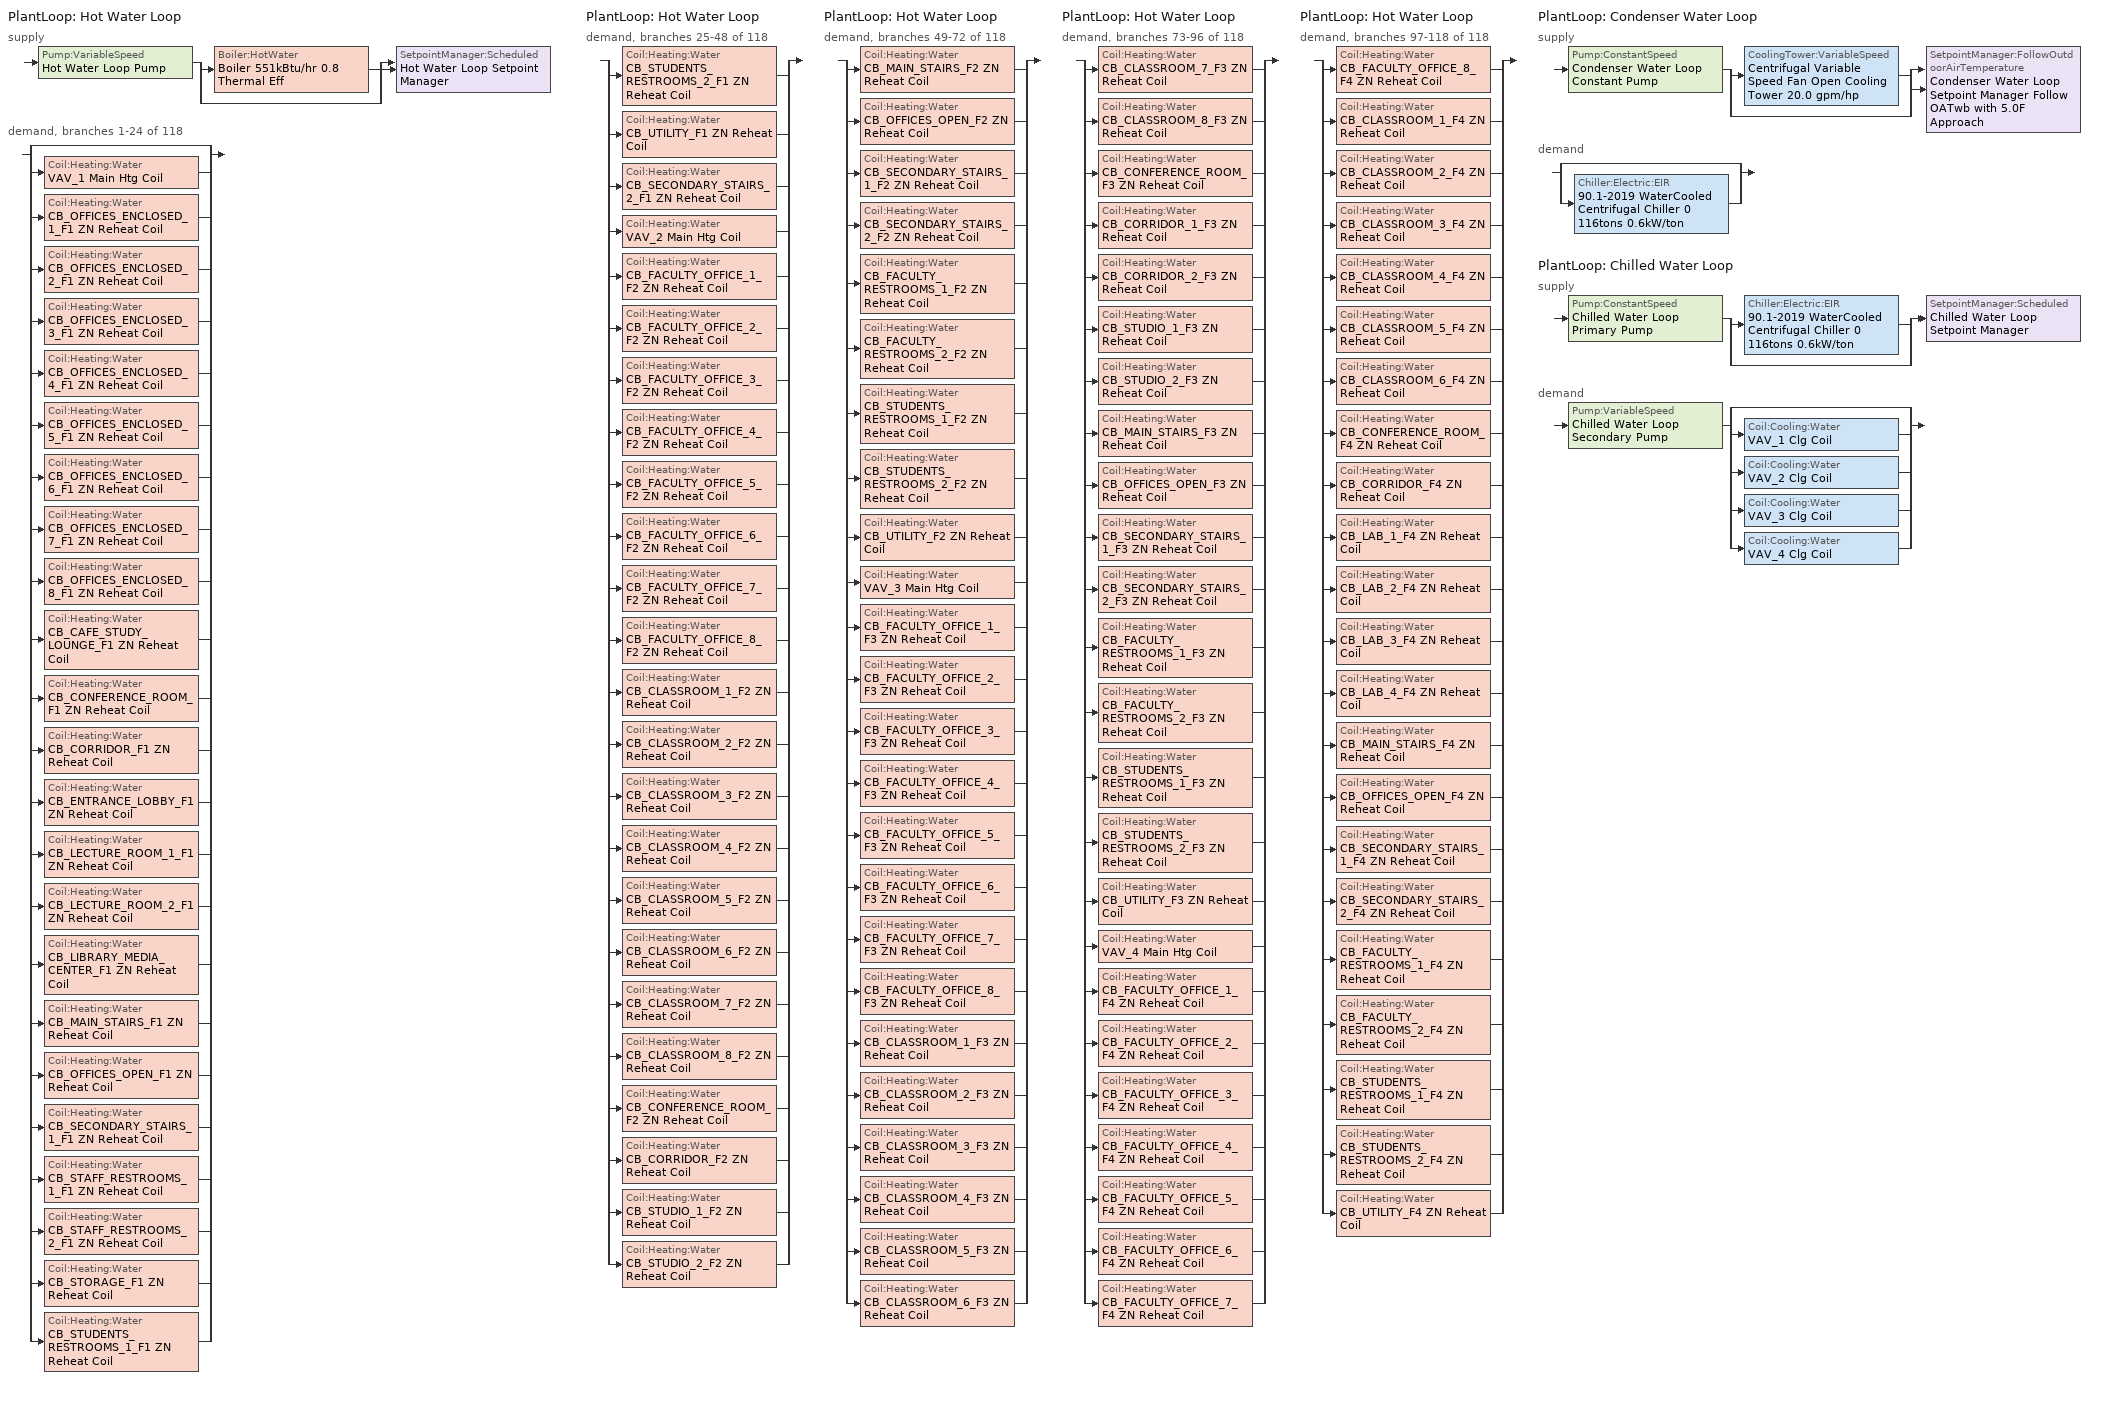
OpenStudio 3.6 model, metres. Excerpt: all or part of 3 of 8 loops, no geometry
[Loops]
PlantLoop 'Hot Water Loop'
 supply: Pump:VariableSpeed 'Hot Water Loop Pump' > split
  | Boiler:HotWater 'Boiler 551kBtu/hr 0.8 Thermal Eff'
  | bypass
  join > SetpointManager:Scheduled 'Hot Water Loop Setpoint Manager'
 demand, branches 1-24 of 118: split
  | bypass
  | Coil:Heating:Water 'VAV_1 Main Htg Coil'
  | Coil:Heating:Water 'CB_OFFICES_ENCLOSED_1_F1 ZN Reheat Coil'
  | Coil:Heating:Water 'CB_OFFICES_ENCLOSED_2_F1 ZN Reheat Coil'
  | Coil:Heating:Water 'CB_OFFICES_ENCLOSED_3_F1 ZN Reheat Coil'
  | Coil:Heating:Water 'CB_OFFICES_ENCLOSED_4_F1 ZN Reheat Coil'
  | Coil:Heating:Water 'CB_OFFICES_ENCLOSED_5_F1 ZN Reheat Coil'
  | Coil:Heating:Water 'CB_OFFICES_ENCLOSED_6_F1 ZN Reheat Coil'
  | Coil:Heating:Water 'CB_OFFICES_ENCLOSED_7_F1 ZN Reheat Coil'
  | Coil:Heating:Water 'CB_OFFICES_ENCLOSED_8_F1 ZN Reheat Coil'
  | Coil:Heating:Water 'CB_CAFE_STUDY_LOUNGE_F1 ZN Reheat Coil'
  | Coil:Heating:Water 'CB_CONFERENCE_ROOM_F1 ZN Reheat Coil'
  | Coil:Heating:Water 'CB_CORRIDOR_F1 ZN Reheat Coil'
  | Coil:Heating:Water 'CB_ENTRANCE_LOBBY_F1 ZN Reheat Coil'
  | Coil:Heating:Water 'CB_LECTURE_ROOM_1_F1 ZN Reheat Coil'
  | Coil:Heating:Water 'CB_LECTURE_ROOM_2_F1 ZN Reheat Coil'
  | Coil:Heating:Water 'CB_LIBRARY_MEDIA_CENTER_F1 ZN Reheat Coil'
  | Coil:Heating:Water 'CB_MAIN_STAIRS_F1 ZN Reheat Coil'
  | Coil:Heating:Water 'CB_OFFICES_OPEN_F1 ZN Reheat Coil'
  | Coil:Heating:Water 'CB_SECONDARY_STAIRS_1_F1 ZN Reheat Coil'
  | Coil:Heating:Water 'CB_STAFF_RESTROOMS_1_F1 ZN Reheat Coil'
  | Coil:Heating:Water 'CB_STAFF_RESTROOMS_2_F1 ZN Reheat Coil'
  | Coil:Heating:Water 'CB_STORAGE_F1 ZN Reheat Coil'
  | Coil:Heating:Water 'CB_STUDENTS_RESTROOMS_1_F1 ZN Reheat Coil'
PlantLoop 'Hot Water Loop'
 demand, branches 25-48 of 118: split
  | Coil:Heating:Water 'CB_STUDENTS_RESTROOMS_2_F1 ZN Reheat Coil'
  | Coil:Heating:Water 'CB_UTILITY_F1 ZN Reheat Coil'
  | Coil:Heating:Water 'CB_SECONDARY_STAIRS_2_F1 ZN Reheat Coil'
  | Coil:Heating:Water 'VAV_2 Main Htg Coil'
  | Coil:Heating:Water 'CB_FACULTY_OFFICE_1_F2 ZN Reheat Coil'
  | Coil:Heating:Water 'CB_FACULTY_OFFICE_2_F2 ZN Reheat Coil'
  | Coil:Heating:Water 'CB_FACULTY_OFFICE_3_F2 ZN Reheat Coil'
  | Coil:Heating:Water 'CB_FACULTY_OFFICE_4_F2 ZN Reheat Coil'
  | Coil:Heating:Water 'CB_FACULTY_OFFICE_5_F2 ZN Reheat Coil'
  | Coil:Heating:Water 'CB_FACULTY_OFFICE_6_F2 ZN Reheat Coil'
  | Coil:Heating:Water 'CB_FACULTY_OFFICE_7_F2 ZN Reheat Coil'
  | Coil:Heating:Water 'CB_FACULTY_OFFICE_8_F2 ZN Reheat Coil'
  | Coil:Heating:Water 'CB_CLASSROOM_1_F2 ZN Reheat Coil'
  | Coil:Heating:Water 'CB_CLASSROOM_2_F2 ZN Reheat Coil'
  | Coil:Heating:Water 'CB_CLASSROOM_3_F2 ZN Reheat Coil'
  | Coil:Heating:Water 'CB_CLASSROOM_4_F2 ZN Reheat Coil'
  | Coil:Heating:Water 'CB_CLASSROOM_5_F2 ZN Reheat Coil'
  | Coil:Heating:Water 'CB_CLASSROOM_6_F2 ZN Reheat Coil'
  | Coil:Heating:Water 'CB_CLASSROOM_7_F2 ZN Reheat Coil'
  | Coil:Heating:Water 'CB_CLASSROOM_8_F2 ZN Reheat Coil'
  | Coil:Heating:Water 'CB_CONFERENCE_ROOM_F2 ZN Reheat Coil'
  | Coil:Heating:Water 'CB_CORRIDOR_F2 ZN Reheat Coil'
  | Coil:Heating:Water 'CB_STUDIO_1_F2 ZN Reheat Coil'
  | Coil:Heating:Water 'CB_STUDIO_2_F2 ZN Reheat Coil'
PlantLoop 'Hot Water Loop'
 demand, branches 49-72 of 118: split
  | Coil:Heating:Water 'CB_MAIN_STAIRS_F2 ZN Reheat Coil'
  | Coil:Heating:Water 'CB_OFFICES_OPEN_F2 ZN Reheat Coil'
  | Coil:Heating:Water 'CB_SECONDARY_STAIRS_1_F2 ZN Reheat Coil'
  | Coil:Heating:Water 'CB_SECONDARY_STAIRS_2_F2 ZN Reheat Coil'
  | Coil:Heating:Water 'CB_FACULTY_RESTROOMS_1_F2 ZN Reheat Coil'
  | Coil:Heating:Water 'CB_FACULTY_RESTROOMS_2_F2 ZN Reheat Coil'
  | Coil:Heating:Water 'CB_STUDENTS_RESTROOMS_1_F2 ZN Reheat Coil'
  | Coil:Heating:Water 'CB_STUDENTS_RESTROOMS_2_F2 ZN Reheat Coil'
  | Coil:Heating:Water 'CB_UTILITY_F2 ZN Reheat Coil'
  | Coil:Heating:Water 'VAV_3 Main Htg Coil'
  | Coil:Heating:Water 'CB_FACULTY_OFFICE_1_F3 ZN Reheat Coil'
  | Coil:Heating:Water 'CB_FACULTY_OFFICE_2_F3 ZN Reheat Coil'
  | Coil:Heating:Water 'CB_FACULTY_OFFICE_3_F3 ZN Reheat Coil'
  | Coil:Heating:Water 'CB_FACULTY_OFFICE_4_F3 ZN Reheat Coil'
  | Coil:Heating:Water 'CB_FACULTY_OFFICE_5_F3 ZN Reheat Coil'
  | Coil:Heating:Water 'CB_FACULTY_OFFICE_6_F3 ZN Reheat Coil'
  | Coil:Heating:Water 'CB_FACULTY_OFFICE_7_F3 ZN Reheat Coil'
  | Coil:Heating:Water 'CB_FACULTY_OFFICE_8_F3 ZN Reheat Coil'
  | Coil:Heating:Water 'CB_CLASSROOM_1_F3 ZN Reheat Coil'
  | Coil:Heating:Water 'CB_CLASSROOM_2_F3 ZN Reheat Coil'
  | Coil:Heating:Water 'CB_CLASSROOM_3_F3 ZN Reheat Coil'
  | Coil:Heating:Water 'CB_CLASSROOM_4_F3 ZN Reheat Coil'
  | Coil:Heating:Water 'CB_CLASSROOM_5_F3 ZN Reheat Coil'
  | Coil:Heating:Water 'CB_CLASSROOM_6_F3 ZN Reheat Coil'
PlantLoop 'Hot Water Loop'
 demand, branches 73-96 of 118: split
  | Coil:Heating:Water 'CB_CLASSROOM_7_F3 ZN Reheat Coil'
  | Coil:Heating:Water 'CB_CLASSROOM_8_F3 ZN Reheat Coil'
  | Coil:Heating:Water 'CB_CONFERENCE_ROOM_F3 ZN Reheat Coil'
  | Coil:Heating:Water 'CB_CORRIDOR_1_F3 ZN Reheat Coil'
  | Coil:Heating:Water 'CB_CORRIDOR_2_F3 ZN Reheat Coil'
  | Coil:Heating:Water 'CB_STUDIO_1_F3 ZN Reheat Coil'
  | Coil:Heating:Water 'CB_STUDIO_2_F3 ZN Reheat Coil'
  | Coil:Heating:Water 'CB_MAIN_STAIRS_F3 ZN Reheat Coil'
  | Coil:Heating:Water 'CB_OFFICES_OPEN_F3 ZN Reheat Coil'
  | Coil:Heating:Water 'CB_SECONDARY_STAIRS_1_F3 ZN Reheat Coil'
  | Coil:Heating:Water 'CB_SECONDARY_STAIRS_2_F3 ZN Reheat Coil'
  | Coil:Heating:Water 'CB_FACULTY_RESTROOMS_1_F3 ZN Reheat Coil'
  | Coil:Heating:Water 'CB_FACULTY_RESTROOMS_2_F3 ZN Reheat Coil'
  | Coil:Heating:Water 'CB_STUDENTS_RESTROOMS_1_F3 ZN Reheat Coil'
  | Coil:Heating:Water 'CB_STUDENTS_RESTROOMS_2_F3 ZN Reheat Coil'
  | Coil:Heating:Water 'CB_UTILITY_F3 ZN Reheat Coil'
  | Coil:Heating:Water 'VAV_4 Main Htg Coil'
  | Coil:Heating:Water 'CB_FACULTY_OFFICE_1_F4 ZN Reheat Coil'
  | Coil:Heating:Water 'CB_FACULTY_OFFICE_2_F4 ZN Reheat Coil'
  | Coil:Heating:Water 'CB_FACULTY_OFFICE_3_F4 ZN Reheat Coil'
  | Coil:Heating:Water 'CB_FACULTY_OFFICE_4_F4 ZN Reheat Coil'
  | Coil:Heating:Water 'CB_FACULTY_OFFICE_5_F4 ZN Reheat Coil'
  | Coil:Heating:Water 'CB_FACULTY_OFFICE_6_F4 ZN Reheat Coil'
  | Coil:Heating:Water 'CB_FACULTY_OFFICE_7_F4 ZN Reheat Coil'
PlantLoop 'Hot Water Loop'
 demand, branches 97-118 of 118: split
  | Coil:Heating:Water 'CB_FACULTY_OFFICE_8_F4 ZN Reheat Coil'
  | Coil:Heating:Water 'CB_CLASSROOM_1_F4 ZN Reheat Coil'
  | Coil:Heating:Water 'CB_CLASSROOM_2_F4 ZN Reheat Coil'
  | Coil:Heating:Water 'CB_CLASSROOM_3_F4 ZN Reheat Coil'
  | Coil:Heating:Water 'CB_CLASSROOM_4_F4 ZN Reheat Coil'
  | Coil:Heating:Water 'CB_CLASSROOM_5_F4 ZN Reheat Coil'
  | Coil:Heating:Water 'CB_CLASSROOM_6_F4 ZN Reheat Coil'
  | Coil:Heating:Water 'CB_CONFERENCE_ROOM_F4 ZN Reheat Coil'
  | Coil:Heating:Water 'CB_CORRIDOR_F4 ZN Reheat Coil'
  | Coil:Heating:Water 'CB_LAB_1_F4 ZN Reheat Coil'
  | Coil:Heating:Water 'CB_LAB_2_F4 ZN Reheat Coil'
  | Coil:Heating:Water 'CB_LAB_3_F4 ZN Reheat Coil'
  | Coil:Heating:Water 'CB_LAB_4_F4 ZN Reheat Coil'
  | Coil:Heating:Water 'CB_MAIN_STAIRS_F4 ZN Reheat Coil'
  | Coil:Heating:Water 'CB_OFFICES_OPEN_F4 ZN Reheat Coil'
  | Coil:Heating:Water 'CB_SECONDARY_STAIRS_1_F4 ZN Reheat Coil'
  | Coil:Heating:Water 'CB_SECONDARY_STAIRS_2_F4 ZN Reheat Coil'
  | Coil:Heating:Water 'CB_FACULTY_RESTROOMS_1_F4 ZN Reheat Coil'
  | Coil:Heating:Water 'CB_FACULTY_RESTROOMS_2_F4 ZN Reheat Coil'
  | Coil:Heating:Water 'CB_STUDENTS_RESTROOMS_1_F4 ZN Reheat Coil'
  | Coil:Heating:Water 'CB_STUDENTS_RESTROOMS_2_F4 ZN Reheat Coil'
  | Coil:Heating:Water 'CB_UTILITY_F4 ZN Reheat Coil'
PlantLoop 'Condenser Water Loop'
 supply: Pump:ConstantSpeed 'Condenser Water Loop Constant Pump' > split
  | CoolingTower:VariableSpeed 'Centrifugal Variable Speed Fan Open Cooling Tower 20.0 gpm/hp'
  | bypass
  join > SetpointManager:FollowOutdoorAirTemperature 'Condenser Water Loop Setpoint Manager Follow OATwb with 5.0F Approach'
 demand: split
  | bypass
  | Chiller:Electric:EIR '90.1-2019 WaterCooled  Centrifugal Chiller 0 116tons 0.6kW/ton'
PlantLoop 'Chilled Water Loop'
 supply: Pump:ConstantSpeed 'Chilled Water Loop Primary Pump' > split
  | Chiller:Electric:EIR '90.1-2019 WaterCooled  Centrifugal Chiller 0 116tons 0.6kW/ton'
  | bypass
  join > SetpointManager:Scheduled 'Chilled Water Loop Setpoint Manager'
 demand: Pump:VariableSpeed 'Chilled Water Loop Secondary Pump' > split
  | bypass
  | Coil:Cooling:Water 'VAV_1 Clg Coil'
  | Coil:Cooling:Water 'VAV_2 Clg Coil'
  | Coil:Cooling:Water 'VAV_3 Clg Coil'
  | Coil:Cooling:Water 'VAV_4 Clg Coil'
[PlantLoop] Glycol Concentration=0; Plant Loop Volume {m3}=Autocalculate; Load Distribution Scheme=Optimal
Name | Fluid Type | Minimum Loop Temperature {C} | Maximum Loop Temperature {C} | Common Pipe Simulation
Hot Water Loop | Water | 10
Condenser Water Loop |  | 5 | 80
Chilled Water Loop |  | 1 | 40 | CommonPipe
[Sizing:Plant]
Name | Loop Type | Design Loop Exit Temperature {C} | Loop Design Temperature Difference {deltaC} | Sizing Option | Zone Timesteps in Averaging Window | Coincident Sizing Factor Mode
Hot Water Loop | Heating | 82.2222 | 11.1111 | NonCoincident | 1 | None
Condenser Water Loop | Condenser | 29.4444 | 5.55556 | Coincident | 6 | GlobalCoolingSizingFactor
Chilled Water Loop | Cooling | 6.66667 | 5.61111 | NonCoincident | 1 | None
[SetpointManager:Scheduled] Control Variable=Temperature
Name | Schedule | Setpoint Node or NodeList
Hot Water Loop Setpoint Manager | Hot Water Loop Temp - 180F | Hot Water Loop Supply Outlet Node
Chilled Water Loop Setpoint Manager | Chilled Water Loop Temp - 44F | Chilled Water Loop Supply Outlet Node
[Pump:VariableSpeed] Coefficient 1 of the Part Load Performance Curve=0; Pump Control Type=Intermittent; Skin Loss Radiative Fraction=0.5; Design Power Sizing Method=PowerPerFlowPerPressure; Design Electric Power per Unit Flow Rate {W/(m3/s)}=348701.1; Design Shaft Power per Unit Flow Rate per Unit Head {W-s/m3-Pa}=1.28205; Design Minimum Flow Rate Fraction=0
Name | Rated Pump Head {Pa} | Motor Efficiency | Coefficient 2 of the Part Load Performance Curve | Coefficient 3 of the Part Load Performance Curve | Coefficient 4 of the Part Load Performance Curve | Fraction of Motor Inefficiencies to Fluid Stream
Hot Water Loop Pump | 179344 | 0.874515 | 3.2485 | -4.7443 | 2.5294
Chilled Water Loop Secondary Pump | 134508 | 0.904845 | 0.0205 | 0.4101 | 0.5753 | 0
[Boiler:HotWater]
Boiler 551kBtu/hr 0.8 Thermal Eff: Fuel Type=NaturalGas; Nominal Thermal Efficiency=0.8; Efficiency Curve Temperature Evaluation Variable=LeavingBoiler; Normalized Boiler Efficiency Curve=Boiler with No Minimum Turndown; Minimum Part Load Ratio=0; Maximum Part Load Ratio=1.2; Optimum Part Load Ratio=1; Water Outlet Upper Temperature Limit {C}=95; Boiler Flow Mode=LeavingSetpointModulated; Parasitic Electric Load {W}=0; Sizing Factor=1
[SetpointManager:FollowOutdoorAirTemperature]
Condenser Water Loop Setpoint Manager Follow OATwb with 5.0F Approach: Control Variable=Temperature; Reference Temperature Type=OutdoorAirWetBulb; Offset Temperature Difference {deltaC}=2.77778; Maximum Setpoint Temperature {C}=29.4444; Minimum Setpoint Temperature {C}=21.1111; Setpoint Node or NodeList=Condenser Water Loop Supply Outlet Node
[Pump:ConstantSpeed] Rated Flow Rate {m3/s}=autosize; Rated Power Consumption {W}=autosize; Fraction of Motor Inefficiencies to Fluid Stream=0; Pump Control Type=Intermittent; Design Power Sizing Method=PowerPerFlowPerPressure; Design Electric Power per Unit Flow Rate {W/(m3/s)}=348701.1; Design Shaft Power per Unit Flow Rate per Unit Head {W-s/m3-Pa}=1.28205
Name | Rated Pump Head {Pa} | Motor Efficiency
Condenser Water Loop Constant Pump | 148557 | 0.927087
Chilled Water Loop Primary Pump | 44836 | 0.874515
[CoolingTower:VariableSpeed]
Centrifugal Variable Speed Fan Open Cooling Tower 20.0 gpm/hp: Model Type=CoolToolsCrossFlow; Design Inlet Air Wet-Bulb Temperature {C}=26.6667; Design Approach Temperature {deltaC}=2.77778; Design Range Temperature {deltaC}=5.55556; Design Water Flow Rate {m3/s}=autosize; Design Air Flow Rate {m3/s}=autosize; Design Fan Power {W}=13826.6; Fan Power Ratio Function of Air Flow Rate Ratio Curve=VSD-TWR-FAN-FPLR; Minimum Air Flow Rate Ratio=0.2; Fraction of Tower Capacity in Free Convection Regime=0.125; Basin Heater Capacity {W/K}=0; Basin Heater Setpoint Temperature {C}=2; Evaporation Loss Mode=SaturatedExit; Evaporation Loss Factor {percent/K}=0.2; Drift Loss Percent {percent}=0.008; Blowdown Calculation Mode=ConcentrationRatio; Blowdown Concentration Ratio=3; Number of Cells=2; Cell Control=MaximalCell; Sizing Factor=1
[Chiller:Electric:EIR]
90.1-2019 WaterCooled  Centrifugal Chiller 0 116tons 0.6kW/ton: Reference Capacity {W}=Autosize; Reference COP {W/W}=5.76557; Reference Leaving Chilled Water Temperature {C}=6.66667; Reference Entering Condenser Fluid Temperature {C}=35; Reference Chilled Water Flow Rate {m3/s}=Autosize; Cooling Capacity Function of Temperature Curve=WaterCooled_Centrifugal_Chiller_2010_PathA_CAPFT; Electric Input to Cooling Output Ratio Function of Temperature Curve=WaterCooled_Centrifugal_Chiller_2010_PathA_EIRFT; Electric Input to Cooling Output Ratio Function of Part Load Ratio Curve=ChlrWtrCentPathAAllEIRRatio_fQRatio; Minimum Part Load Ratio=0.15; Maximum Part Load Ratio=1; Optimum Part Load Ratio=1; Minimum Unloading Ratio=0.25; Condenser Type=WaterCooled; Leaving Chilled Water Lower Temperature Limit {C}=2.22222; Chiller Flow Mode=ConstantFlow; Design Heat Recovery Water Flow Rate {m3/s}=Autosize; Sizing Factor=1; Basin Heater Capacity {W/K}=0; Basin Heater Setpoint Temperature {C}=10; Condenser Heat Recovery Relative Capacity Fraction=1
[Coil:Heating:Water] Availability Schedule=Always On Discrete; Rated Inlet Water Temperature {C}=82.2222; Rated Outlet Water Temperature {C}=71.1111
Name | Rated Inlet Air Temperature {C} | Rated Outlet Air Temperature {C}
VAV_1 Main Htg Coil; VAV_2 Main Htg Coil; VAV_3 Main Htg Coil; VAV_4 Main Htg Coil | 7.22222 | 12.7778
CB_OFFICES_ENCLOSED_1_F1 ZN Reheat Coil; CB_OFFICES_ENCLOSED_2_F1 ZN Reheat Coil; CB_OFFICES_ENCLOSED_3_F1 ZN Reheat Coil; CB_OFFICES_ENCLOSED_4_F1 ZN Reheat Coil; CB_OFFICES_ENCLOSED_5_F1 ZN Reheat Coil; CB_OFFICES_ENCLOSED_6_F1 ZN Reheat Coil; CB_OFFICES_ENCLOSED_7_F1 ZN Reheat Coil; CB_OFFICES_ENCLOSED_8_F1 ZN Reheat Coil; CB_CAFE_STUDY_LOUNGE_F1 ZN Reheat Coil; CB_CONFERENCE_ROOM_F1 ZN Reheat Coil; CB_CORRIDOR_F1 ZN Reheat Coil; CB_ENTRANCE_LOBBY_F1 ZN Reheat Coil; CB_LECTURE_ROOM_1_F1 ZN Reheat Coil; CB_LECTURE_ROOM_2_F1 ZN Reheat Coil; CB_LIBRARY_MEDIA_CENTER_F1 ZN Reheat Coil; CB_MAIN_STAIRS_F1 ZN Reheat Coil; CB_OFFICES_OPEN_F1 ZN Reheat Coil; CB_SECONDARY_STAIRS_1_F1 ZN Reheat Coil; CB_STAFF_RESTROOMS_1_F1 ZN Reheat Coil; CB_STAFF_RESTROOMS_2_F1 ZN Reheat Coil; CB_STORAGE_F1 ZN Reheat Coil; CB_STUDENTS_RESTROOMS_1_F1 ZN Reheat Coil; CB_STUDENTS_RESTROOMS_2_F1 ZN Reheat Coil; CB_UTILITY_F1 ZN Reheat Coil; CB_SECONDARY_STAIRS_2_F1 ZN Reheat Coil; CB_FACULTY_OFFICE_1_F2 ZN Reheat Coil; CB_FACULTY_OFFICE_2_F2 ZN Reheat Coil; CB_FACULTY_OFFICE_3_F2 ZN Reheat Coil; CB_FACULTY_OFFICE_4_F2 ZN Reheat Coil; CB_FACULTY_OFFICE_5_F2 ZN Reheat Coil; CB_FACULTY_OFFICE_6_F2 ZN Reheat Coil; CB_FACULTY_OFFICE_7_F2 ZN Reheat Coil; CB_FACULTY_OFFICE_8_F2 ZN Reheat Coil; CB_CLASSROOM_1_F2 ZN Reheat Coil; CB_CLASSROOM_2_F2 ZN Reheat Coil; CB_CLASSROOM_3_F2 ZN Reheat Coil; CB_CLASSROOM_4_F2 ZN Reheat Coil; CB_CLASSROOM_5_F2 ZN Reheat Coil; CB_CLASSROOM_6_F2 ZN Reheat Coil; CB_CLASSROOM_7_F2 ZN Reheat Coil; CB_CLASSROOM_8_F2 ZN Reheat Coil; CB_CONFERENCE_ROOM_F2 ZN Reheat Coil; CB_CORRIDOR_F2 ZN Reheat Coil; CB_STUDIO_1_F2 ZN Reheat Coil; CB_STUDIO_2_F2 ZN Reheat Coil; CB_MAIN_STAIRS_F2 ZN Reheat Coil; CB_OFFICES_OPEN_F2 ZN Reheat Coil; CB_SECONDARY_STAIRS_1_F2 ZN Reheat Coil; CB_SECONDARY_STAIRS_2_F2 ZN Reheat Coil; CB_FACULTY_RESTROOMS_1_F2 ZN Reheat Coil; CB_FACULTY_RESTROOMS_2_F2 ZN Reheat Coil; CB_STUDENTS_RESTROOMS_1_F2 ZN Reheat Coil; CB_STUDENTS_RESTROOMS_2_F2 ZN Reheat Coil; CB_UTILITY_F2 ZN Reheat Coil; CB_FACULTY_OFFICE_1_F3 ZN Reheat Coil; CB_FACULTY_OFFICE_2_F3 ZN Reheat Coil; CB_FACULTY_OFFICE_3_F3 ZN Reheat Coil; CB_FACULTY_OFFICE_4_F3 ZN Reheat Coil; CB_FACULTY_OFFICE_5_F3 ZN Reheat Coil; CB_FACULTY_OFFICE_6_F3 ZN Reheat Coil; CB_FACULTY_OFFICE_7_F3 ZN Reheat Coil; CB_FACULTY_OFFICE_8_F3 ZN Reheat Coil; CB_CLASSROOM_1_F3 ZN Reheat Coil; CB_CLASSROOM_2_F3 ZN Reheat Coil; CB_CLASSROOM_3_F3 ZN Reheat Coil; CB_CLASSROOM_4_F3 ZN Reheat Coil; CB_CLASSROOM_5_F3 ZN Reheat Coil; CB_CLASSROOM_6_F3 ZN Reheat Coil; CB_CLASSROOM_7_F3 ZN Reheat Coil; CB_CLASSROOM_8_F3 ZN Reheat Coil; CB_CONFERENCE_ROOM_F3 ZN Reheat Coil; CB_CORRIDOR_1_F3 ZN Reheat Coil; CB_CORRIDOR_2_F3 ZN Reheat Coil; CB_STUDIO_1_F3 ZN Reheat Coil; CB_STUDIO_2_F3 ZN Reheat Coil; CB_MAIN_STAIRS_F3 ZN Reheat Coil; CB_OFFICES_OPEN_F3 ZN Reheat Coil; CB_SECONDARY_STAIRS_1_F3 ZN Reheat Coil; CB_SECONDARY_STAIRS_2_F3 ZN Reheat Coil; CB_FACULTY_RESTROOMS_1_F3 ZN Reheat Coil; CB_FACULTY_RESTROOMS_2_F3 ZN Reheat Coil; CB_STUDENTS_RESTROOMS_1_F3 ZN Reheat Coil; CB_STUDENTS_RESTROOMS_2_F3 ZN Reheat Coil; CB_UTILITY_F3 ZN Reheat Coil; CB_FACULTY_OFFICE_1_F4 ZN Reheat Coil; CB_FACULTY_OFFICE_2_F4 ZN Reheat Coil; CB_FACULTY_OFFICE_3_F4 ZN Reheat Coil; CB_FACULTY_OFFICE_4_F4 ZN Reheat Coil; CB_FACULTY_OFFICE_5_F4 ZN Reheat Coil; CB_FACULTY_OFFICE_6_F4 ZN Reheat Coil; CB_FACULTY_OFFICE_7_F4 ZN Reheat Coil; CB_FACULTY_OFFICE_8_F4 ZN Reheat Coil; CB_CLASSROOM_1_F4 ZN Reheat Coil; CB_CLASSROOM_2_F4 ZN Reheat Coil; CB_CLASSROOM_3_F4 ZN Reheat Coil; CB_CLASSROOM_4_F4 ZN Reheat Coil; CB_CLASSROOM_5_F4 ZN Reheat Coil; CB_CLASSROOM_6_F4 ZN Reheat Coil; CB_CONFERENCE_ROOM_F4 ZN Reheat Coil; CB_CORRIDOR_F4 ZN Reheat Coil; CB_LAB_1_F4 ZN Reheat Coil; CB_LAB_2_F4 ZN Reheat Coil; CB_LAB_3_F4 ZN Reheat Coil; CB_LAB_4_F4 ZN Reheat Coil; CB_MAIN_STAIRS_F4 ZN Reheat Coil; CB_OFFICES_OPEN_F4 ZN Reheat Coil; CB_SECONDARY_STAIRS_1_F4 ZN Reheat Coil; CB_SECONDARY_STAIRS_2_F4 ZN Reheat Coil; CB_FACULTY_RESTROOMS_1_F4 ZN Reheat Coil; CB_FACULTY_RESTROOMS_2_F4 ZN Reheat Coil; CB_STUDENTS_RESTROOMS_1_F4 ZN Reheat Coil; CB_STUDENTS_RESTROOMS_2_F4 ZN Reheat Coil; CB_UTILITY_F4 ZN Reheat Coil | 12.7778 | 40
[Controller:WaterCoil] Minimum Actuated Flow {m3/s}=0
Name | Water Coil | Action | Controller Convergence Tolerance {deltaC}
VAV_1 Main Htg Coil Controller | VAV_1 Main Htg Coil | Normal | 0.0001
VAV_1 Clg Coil Controller | VAV_1 Clg Coil | Reverse
CB_OFFICES_ENCLOSED_1_F1 ZN Reheat Coil Controller | CB_OFFICES_ENCLOSED_1_F1 ZN Reheat Coil | Normal | 0.0001
CB_OFFICES_ENCLOSED_2_F1 ZN Reheat Coil Controller | CB_OFFICES_ENCLOSED_2_F1 ZN Reheat Coil | Normal | 0.0001
CB_OFFICES_ENCLOSED_3_F1 ZN Reheat Coil Controller | CB_OFFICES_ENCLOSED_3_F1 ZN Reheat Coil | Normal | 0.0001
CB_OFFICES_ENCLOSED_4_F1 ZN Reheat Coil Controller | CB_OFFICES_ENCLOSED_4_F1 ZN Reheat Coil | Normal | 0.0001
CB_OFFICES_ENCLOSED_5_F1 ZN Reheat Coil Controller | CB_OFFICES_ENCLOSED_5_F1 ZN Reheat Coil | Normal | 0.0001
CB_OFFICES_ENCLOSED_6_F1 ZN Reheat Coil Controller | CB_OFFICES_ENCLOSED_6_F1 ZN Reheat Coil | Normal | 0.0001
CB_OFFICES_ENCLOSED_7_F1 ZN Reheat Coil Controller | CB_OFFICES_ENCLOSED_7_F1 ZN Reheat Coil | Normal | 0.0001
CB_OFFICES_ENCLOSED_8_F1 ZN Reheat Coil Controller | CB_OFFICES_ENCLOSED_8_F1 ZN Reheat Coil | Normal | 0.0001
CB_CAFE_STUDY_LOUNGE_F1 ZN Reheat Coil Controller | CB_CAFE_STUDY_LOUNGE_F1 ZN Reheat Coil | Normal | 0.0001
CB_CONFERENCE_ROOM_F1 ZN Reheat Coil Controller | CB_CONFERENCE_ROOM_F1 ZN Reheat Coil | Normal | 0.0001
CB_CORRIDOR_F1 ZN Reheat Coil Controller | CB_CORRIDOR_F1 ZN Reheat Coil | Normal | 0.0001
CB_ENTRANCE_LOBBY_F1 ZN Reheat Coil Controller | CB_ENTRANCE_LOBBY_F1 ZN Reheat Coil | Normal | 0.0001
CB_LECTURE_ROOM_1_F1 ZN Reheat Coil Controller | CB_LECTURE_ROOM_1_F1 ZN Reheat Coil | Normal | 0.0001
CB_LECTURE_ROOM_2_F1 ZN Reheat Coil Controller | CB_LECTURE_ROOM_2_F1 ZN Reheat Coil | Normal | 0.0001
CB_LIBRARY_MEDIA_CENTER_F1 ZN Reheat Coil Controller | CB_LIBRARY_MEDIA_CENTER_F1 ZN Reheat Coil | Normal | 0.0001
CB_MAIN_STAIRS_F1 ZN Reheat Coil Controller | CB_MAIN_STAIRS_F1 ZN Reheat Coil | Normal | 0.0001
CB_OFFICES_OPEN_F1 ZN Reheat Coil Controller | CB_OFFICES_OPEN_F1 ZN Reheat Coil | Normal | 0.0001
CB_SECONDARY_STAIRS_1_F1 ZN Reheat Coil Controller | CB_SECONDARY_STAIRS_1_F1 ZN Reheat Coil | Normal | 0.0001
CB_STAFF_RESTROOMS_1_F1 ZN Reheat Coil Controller | CB_STAFF_RESTROOMS_1_F1 ZN Reheat Coil | Normal | 0.0001
CB_STAFF_RESTROOMS_2_F1 ZN Reheat Coil Controller | CB_STAFF_RESTROOMS_2_F1 ZN Reheat Coil | Normal | 0.0001
CB_STORAGE_F1 ZN Reheat Coil Controller | CB_STORAGE_F1 ZN Reheat Coil | Normal | 0.0001
CB_STUDENTS_RESTROOMS_1_F1 ZN Reheat Coil Controller | CB_STUDENTS_RESTROOMS_1_F1 ZN Reheat Coil | Normal | 0.0001
CB_STUDENTS_RESTROOMS_2_F1 ZN Reheat Coil Controller | CB_STUDENTS_RESTROOMS_2_F1 ZN Reheat Coil | Normal | 0.0001
CB_UTILITY_F1 ZN Reheat Coil Controller | CB_UTILITY_F1 ZN Reheat Coil | Normal | 0.0001
CB_SECONDARY_STAIRS_2_F1 ZN Reheat Coil Controller | CB_SECONDARY_STAIRS_2_F1 ZN Reheat Coil | Normal | 0.0001
VAV_2 Main Htg Coil Controller | VAV_2 Main Htg Coil | Normal | 0.0001
VAV_2 Clg Coil Controller | VAV_2 Clg Coil | Reverse
CB_FACULTY_OFFICE_1_F2 ZN Reheat Coil Controller | CB_FACULTY_OFFICE_1_F2 ZN Reheat Coil | Normal | 0.0001
CB_FACULTY_OFFICE_2_F2 ZN Reheat Coil Controller | CB_FACULTY_OFFICE_2_F2 ZN Reheat Coil | Normal | 0.0001
CB_FACULTY_OFFICE_3_F2 ZN Reheat Coil Controller | CB_FACULTY_OFFICE_3_F2 ZN Reheat Coil | Normal | 0.0001
CB_FACULTY_OFFICE_4_F2 ZN Reheat Coil Controller | CB_FACULTY_OFFICE_4_F2 ZN Reheat Coil | Normal | 0.0001
CB_FACULTY_OFFICE_5_F2 ZN Reheat Coil Controller | CB_FACULTY_OFFICE_5_F2 ZN Reheat Coil | Normal | 0.0001
CB_FACULTY_OFFICE_6_F2 ZN Reheat Coil Controller | CB_FACULTY_OFFICE_6_F2 ZN Reheat Coil | Normal | 0.0001
CB_FACULTY_OFFICE_7_F2 ZN Reheat Coil Controller | CB_FACULTY_OFFICE_7_F2 ZN Reheat Coil | Normal | 0.0001
CB_FACULTY_OFFICE_8_F2 ZN Reheat Coil Controller | CB_FACULTY_OFFICE_8_F2 ZN Reheat Coil | Normal | 0.0001
CB_CLASSROOM_1_F2 ZN Reheat Coil Controller | CB_CLASSROOM_1_F2 ZN Reheat Coil | Normal | 0.0001
CB_CLASSROOM_2_F2 ZN Reheat Coil Controller | CB_CLASSROOM_2_F2 ZN Reheat Coil | Normal | 0.0001
CB_CLASSROOM_3_F2 ZN Reheat Coil Controller | CB_CLASSROOM_3_F2 ZN Reheat Coil | Normal | 0.0001
CB_CLASSROOM_4_F2 ZN Reheat Coil Controller | CB_CLASSROOM_4_F2 ZN Reheat Coil | Normal | 0.0001
CB_CLASSROOM_5_F2 ZN Reheat Coil Controller | CB_CLASSROOM_5_F2 ZN Reheat Coil | Normal | 0.0001
CB_CLASSROOM_6_F2 ZN Reheat Coil Controller | CB_CLASSROOM_6_F2 ZN Reheat Coil | Normal | 0.0001
CB_CLASSROOM_7_F2 ZN Reheat Coil Controller | CB_CLASSROOM_7_F2 ZN Reheat Coil | Normal | 0.0001
CB_CLASSROOM_8_F2 ZN Reheat Coil Controller | CB_CLASSROOM_8_F2 ZN Reheat Coil | Normal | 0.0001
CB_CONFERENCE_ROOM_F2 ZN Reheat Coil Controller | CB_CONFERENCE_ROOM_F2 ZN Reheat Coil | Normal | 0.0001
CB_CORRIDOR_F2 ZN Reheat Coil Controller | CB_CORRIDOR_F2 ZN Reheat Coil | Normal | 0.0001
CB_STUDIO_1_F2 ZN Reheat Coil Controller | CB_STUDIO_1_F2 ZN Reheat Coil | Normal | 0.0001
CB_STUDIO_2_F2 ZN Reheat Coil Controller | CB_STUDIO_2_F2 ZN Reheat Coil | Normal | 0.0001
CB_MAIN_STAIRS_F2 ZN Reheat Coil Controller | CB_MAIN_STAIRS_F2 ZN Reheat Coil | Normal | 0.0001
CB_OFFICES_OPEN_F2 ZN Reheat Coil Controller | CB_OFFICES_OPEN_F2 ZN Reheat Coil | Normal | 0.0001
CB_SECONDARY_STAIRS_1_F2 ZN Reheat Coil Controller | CB_SECONDARY_STAIRS_1_F2 ZN Reheat Coil | Normal | 0.0001
CB_SECONDARY_STAIRS_2_F2 ZN Reheat Coil Controller | CB_SECONDARY_STAIRS_2_F2 ZN Reheat Coil | Normal | 0.0001
CB_FACULTY_RESTROOMS_1_F2 ZN Reheat Coil Controller | CB_FACULTY_RESTROOMS_1_F2 ZN Reheat Coil | Normal | 0.0001
CB_FACULTY_RESTROOMS_2_F2 ZN Reheat Coil Controller | CB_FACULTY_RESTROOMS_2_F2 ZN Reheat Coil | Normal | 0.0001
CB_STUDENTS_RESTROOMS_1_F2 ZN Reheat Coil Controller | CB_STUDENTS_RESTROOMS_1_F2 ZN Reheat Coil | Normal | 0.0001
CB_STUDENTS_RESTROOMS_2_F2 ZN Reheat Coil Controller | CB_STUDENTS_RESTROOMS_2_F2 ZN Reheat Coil | Normal | 0.0001
CB_UTILITY_F2 ZN Reheat Coil Controller | CB_UTILITY_F2 ZN Reheat Coil | Normal | 0.0001
VAV_3 Main Htg Coil Controller | VAV_3 Main Htg Coil | Normal | 0.0001
VAV_3 Clg Coil Controller | VAV_3 Clg Coil | Reverse
CB_FACULTY_OFFICE_1_F3 ZN Reheat Coil Controller | CB_FACULTY_OFFICE_1_F3 ZN Reheat Coil | Normal | 0.0001
CB_FACULTY_OFFICE_2_F3 ZN Reheat Coil Controller | CB_FACULTY_OFFICE_2_F3 ZN Reheat Coil | Normal | 0.0001
CB_FACULTY_OFFICE_3_F3 ZN Reheat Coil Controller | CB_FACULTY_OFFICE_3_F3 ZN Reheat Coil | Normal | 0.0001
CB_FACULTY_OFFICE_4_F3 ZN Reheat Coil Controller | CB_FACULTY_OFFICE_4_F3 ZN Reheat Coil | Normal | 0.0001
CB_FACULTY_OFFICE_5_F3 ZN Reheat Coil Controller | CB_FACULTY_OFFICE_5_F3 ZN Reheat Coil | Normal | 0.0001
CB_FACULTY_OFFICE_6_F3 ZN Reheat Coil Controller | CB_FACULTY_OFFICE_6_F3 ZN Reheat Coil | Normal | 0.0001
CB_FACULTY_OFFICE_7_F3 ZN Reheat Coil Controller | CB_FACULTY_OFFICE_7_F3 ZN Reheat Coil | Normal | 0.0001
CB_FACULTY_OFFICE_8_F3 ZN Reheat Coil Controller | CB_FACULTY_OFFICE_8_F3 ZN Reheat Coil | Normal | 0.0001
CB_CLASSROOM_1_F3 ZN Reheat Coil Controller | CB_CLASSROOM_1_F3 ZN Reheat Coil | Normal | 0.0001
CB_CLASSROOM_2_F3 ZN Reheat Coil Controller | CB_CLASSROOM_2_F3 ZN Reheat Coil | Normal | 0.0001
CB_CLASSROOM_3_F3 ZN Reheat Coil Controller | CB_CLASSROOM_3_F3 ZN Reheat Coil | Normal | 0.0001
CB_CLASSROOM_4_F3 ZN Reheat Coil Controller | CB_CLASSROOM_4_F3 ZN Reheat Coil | Normal | 0.0001
CB_CLASSROOM_5_F3 ZN Reheat Coil Controller | CB_CLASSROOM_5_F3 ZN Reheat Coil | Normal | 0.0001
CB_CLASSROOM_6_F3 ZN Reheat Coil Controller | CB_CLASSROOM_6_F3 ZN Reheat Coil | Normal | 0.0001
CB_CLASSROOM_7_F3 ZN Reheat Coil Controller | CB_CLASSROOM_7_F3 ZN Reheat Coil | Normal | 0.0001
CB_CLASSROOM_8_F3 ZN Reheat Coil Controller | CB_CLASSROOM_8_F3 ZN Reheat Coil | Normal | 0.0001
CB_CONFERENCE_ROOM_F3 ZN Reheat Coil Controller | CB_CONFERENCE_ROOM_F3 ZN Reheat Coil | Normal | 0.0001
CB_CORRIDOR_1_F3 ZN Reheat Coil Controller | CB_CORRIDOR_1_F3 ZN Reheat Coil | Normal | 0.0001
CB_CORRIDOR_2_F3 ZN Reheat Coil Controller | CB_CORRIDOR_2_F3 ZN Reheat Coil | Normal | 0.0001
CB_STUDIO_1_F3 ZN Reheat Coil Controller | CB_STUDIO_1_F3 ZN Reheat Coil | Normal | 0.0001
CB_STUDIO_2_F3 ZN Reheat Coil Controller | CB_STUDIO_2_F3 ZN Reheat Coil | Normal | 0.0001
CB_MAIN_STAIRS_F3 ZN Reheat Coil Controller | CB_MAIN_STAIRS_F3 ZN Reheat Coil | Normal | 0.0001
CB_OFFICES_OPEN_F3 ZN Reheat Coil Controller | CB_OFFICES_OPEN_F3 ZN Reheat Coil | Normal | 0.0001
CB_SECONDARY_STAIRS_1_F3 ZN Reheat Coil Controller | CB_SECONDARY_STAIRS_1_F3 ZN Reheat Coil | Normal | 0.0001
CB_SECONDARY_STAIRS_2_F3 ZN Reheat Coil Controller | CB_SECONDARY_STAIRS_2_F3 ZN Reheat Coil | Normal | 0.0001
CB_FACULTY_RESTROOMS_1_F3 ZN Reheat Coil Controller | CB_FACULTY_RESTROOMS_1_F3 ZN Reheat Coil | Normal | 0.0001
CB_FACULTY_RESTROOMS_2_F3 ZN Reheat Coil Controller | CB_FACULTY_RESTROOMS_2_F3 ZN Reheat Coil | Normal | 0.0001
CB_STUDENTS_RESTROOMS_1_F3 ZN Reheat Coil Controller | CB_STUDENTS_RESTROOMS_1_F3 ZN Reheat Coil | Normal | 0.0001
CB_STUDENTS_RESTROOMS_2_F3 ZN Reheat Coil Controller | CB_STUDENTS_RESTROOMS_2_F3 ZN Reheat Coil | Normal | 0.0001
CB_UTILITY_F3 ZN Reheat Coil Controller | CB_UTILITY_F3 ZN Reheat Coil | Normal | 0.0001
VAV_4 Main Htg Coil Controller | VAV_4 Main Htg Coil | Normal | 0.0001
VAV_4 Clg Coil Controller | VAV_4 Clg Coil | Reverse
CB_FACULTY_OFFICE_1_F4 ZN Reheat Coil Controller | CB_FACULTY_OFFICE_1_F4 ZN Reheat Coil | Normal | 0.0001
CB_FACULTY_OFFICE_2_F4 ZN Reheat Coil Controller | CB_FACULTY_OFFICE_2_F4 ZN Reheat Coil | Normal | 0.0001
CB_FACULTY_OFFICE_3_F4 ZN Reheat Coil Controller | CB_FACULTY_OFFICE_3_F4 ZN Reheat Coil | Normal | 0.0001
CB_FACULTY_OFFICE_4_F4 ZN Reheat Coil Controller | CB_FACULTY_OFFICE_4_F4 ZN Reheat Coil | Normal | 0.0001
CB_FACULTY_OFFICE_5_F4 ZN Reheat Coil Controller | CB_FACULTY_OFFICE_5_F4 ZN Reheat Coil | Normal | 0.0001
CB_FACULTY_OFFICE_6_F4 ZN Reheat Coil Controller | CB_FACULTY_OFFICE_6_F4 ZN Reheat Coil | Normal | 0.0001
CB_FACULTY_OFFICE_7_F4 ZN Reheat Coil Controller | CB_FACULTY_OFFICE_7_F4 ZN Reheat Coil | Normal | 0.0001
CB_FACULTY_OFFICE_8_F4 ZN Reheat Coil Controller | CB_FACULTY_OFFICE_8_F4 ZN Reheat Coil | Normal | 0.0001
CB_CLASSROOM_1_F4 ZN Reheat Coil Controller | CB_CLASSROOM_1_F4 ZN Reheat Coil | Normal | 0.0001
CB_CLASSROOM_2_F4 ZN Reheat Coil Controller | CB_CLASSROOM_2_F4 ZN Reheat Coil | Normal | 0.0001
CB_CLASSROOM_3_F4 ZN Reheat Coil Controller | CB_CLASSROOM_3_F4 ZN Reheat Coil | Normal | 0.0001
CB_CLASSROOM_4_F4 ZN Reheat Coil Controller | CB_CLASSROOM_4_F4 ZN Reheat Coil | Normal | 0.0001
CB_CLASSROOM_5_F4 ZN Reheat Coil Controller | CB_CLASSROOM_5_F4 ZN Reheat Coil | Normal | 0.0001
CB_CLASSROOM_6_F4 ZN Reheat Coil Controller | CB_CLASSROOM_6_F4 ZN Reheat Coil | Normal | 0.0001
CB_CONFERENCE_ROOM_F4 ZN Reheat Coil Controller | CB_CONFERENCE_ROOM_F4 ZN Reheat Coil | Normal | 0.0001
CB_CORRIDOR_F4 ZN Reheat Coil Controller | CB_CORRIDOR_F4 ZN Reheat Coil | Normal | 0.0001
CB_LAB_1_F4 ZN Reheat Coil Controller | CB_LAB_1_F4 ZN Reheat Coil | Normal | 0.0001
CB_LAB_2_F4 ZN Reheat Coil Controller | CB_LAB_2_F4 ZN Reheat Coil | Normal | 0.0001
CB_LAB_3_F4 ZN Reheat Coil Controller | CB_LAB_3_F4 ZN Reheat Coil | Normal | 0.0001
CB_LAB_4_F4 ZN Reheat Coil Controller | CB_LAB_4_F4 ZN Reheat Coil | Normal | 0.0001
CB_MAIN_STAIRS_F4 ZN Reheat Coil Controller | CB_MAIN_STAIRS_F4 ZN Reheat Coil | Normal | 0.0001
CB_OFFICES_OPEN_F4 ZN Reheat Coil Controller | CB_OFFICES_OPEN_F4 ZN Reheat Coil | Normal | 0.0001
CB_SECONDARY_STAIRS_1_F4 ZN Reheat Coil Controller | CB_SECONDARY_STAIRS_1_F4 ZN Reheat Coil | Normal | 0.0001
CB_SECONDARY_STAIRS_2_F4 ZN Reheat Coil Controller | CB_SECONDARY_STAIRS_2_F4 ZN Reheat Coil | Normal | 0.0001
CB_FACULTY_RESTROOMS_1_F4 ZN Reheat Coil Controller | CB_FACULTY_RESTROOMS_1_F4 ZN Reheat Coil | Normal | 0.0001
CB_FACULTY_RESTROOMS_2_F4 ZN Reheat Coil Controller | CB_FACULTY_RESTROOMS_2_F4 ZN Reheat Coil | Normal | 0.0001
CB_STUDENTS_RESTROOMS_1_F4 ZN Reheat Coil Controller | CB_STUDENTS_RESTROOMS_1_F4 ZN Reheat Coil | Normal | 0.0001
CB_STUDENTS_RESTROOMS_2_F4 ZN Reheat Coil Controller | CB_STUDENTS_RESTROOMS_2_F4 ZN Reheat Coil | Normal | 0.0001
CB_UTILITY_F4 ZN Reheat Coil Controller | CB_UTILITY_F4 ZN Reheat Coil | Normal | 0.0001
[Coil:Cooling:Water] Availability Schedule=Always On Discrete; Design Inlet Water Temperature {C}=Autosize; Heat Exchanger Configuration=CrossFlow
VAV_1 Clg Coil; VAV_2 Clg Coil; VAV_3 Clg Coil; VAV_4 Clg Coil
[EnergyManagementSystem:Program]
VAV1OptimumStartProg0: IF DaylightSavings==0 && DayOfWeek>1 && Hour==5 && OAT<23.9 && OAT>1.7; SET VAV1ClgSch0 = 29.4; SET VAV1HtgSch0 = 15.6; ELSEIF DaylightSavings==0 && DayOfWeek==1 && Hour==7 && OAT<23.9 && OAT>1.7; SET VAV1ClgSch0 = 29.4; SET VAV1HtgSch0 = 15.6; ELSEIF DaylightSavings==1 && DayOfWeek>1 && Hour==4 && OAT<23.9 && OAT>1.7; SET VAV1ClgSch0 = 29.4; SET VAV1HtgSch0 = 15.6; ELSEIF DaylightSavings==1 && DayOfWeek==1 && Hour==6 && OAT<23.9 && OAT>1.7; SET VAV1ClgSch0 = 29.4; SET VAV1HtgSch0 = 15.6; ELSE; SET VAV1ClgSch0 = NULL; SET VAV1HtgSch0 = NULL; ENDIF
VAV1OptimumStartProg1: IF DaylightSavings==0 && DayOfWeek>1 && Hour==5 && OAT<23.9 && OAT>1.7; SET VAV1ClgSch1 = 29.4; SET VAV1HtgSch1 = 15.6; ELSEIF DaylightSavings==0 && DayOfWeek==1 && Hour==7 && OAT<23.9 && OAT>1.7; SET VAV1ClgSch1 = 29.4; SET VAV1HtgSch1 = 15.6; ELSEIF DaylightSavings==1 && DayOfWeek>1 && Hour==4 && OAT<23.9 && OAT>1.7; SET VAV1ClgSch1 = 29.4; SET VAV1HtgSch1 = 15.6; ELSEIF DaylightSavings==1 && DayOfWeek==1 && Hour==6 && OAT<23.9 && OAT>1.7; SET VAV1ClgSch1 = 29.4; SET VAV1HtgSch1 = 15.6; ELSE; SET VAV1ClgSch1 = NULL; SET VAV1HtgSch1 = NULL; ENDIF
VAV1OptimumStartProg2: IF DaylightSavings==0 && DayOfWeek>1 && Hour==5 && OAT<23.9 && OAT>1.7; SET VAV1ClgSch2 = 29.4; SET VAV1HtgSch2 = 15.6; ELSEIF DaylightSavings==0 && DayOfWeek==1 && Hour==7 && OAT<23.9 && OAT>1.7; SET VAV1ClgSch2 = 29.4; SET VAV1HtgSch2 = 15.6; ELSEIF DaylightSavings==1 && DayOfWeek>1 && Hour==4 && OAT<23.9 && OAT>1.7; SET VAV1ClgSch2 = 29.4; SET VAV1HtgSch2 = 15.6; ELSEIF DaylightSavings==1 && DayOfWeek==1 && Hour==6 && OAT<23.9 && OAT>1.7; SET VAV1ClgSch2 = 29.4; SET VAV1HtgSch2 = 15.6; ELSE; SET VAV1ClgSch2 = NULL; SET VAV1HtgSch2 = NULL; ENDIF
VAV2OptimumStartProg0: IF DaylightSavings==0 && DayOfWeek>1 && Hour==5 && OAT_1<23.9 && OAT_1>1.7; SET VAV2ClgSch0 = 29.4; SET VAV2HtgSch0 = 15.6; ELSEIF DaylightSavings==0 && DayOfWeek==1 && Hour==7 && OAT_1<23.9 && OAT_1>1.7; SET VAV2ClgSch0 = 29.4; SET VAV2HtgSch0 = 15.6; ELSEIF DaylightSavings==1 && DayOfWeek>1 && Hour==4 && OAT_1<23.9 && OAT_1>1.7; SET VAV2ClgSch0 = 29.4; SET VAV2HtgSch0 = 15.6; ELSEIF DaylightSavings==1 && DayOfWeek==1 && Hour==6 && OAT_1<23.9 && OAT_1>1.7; SET VAV2ClgSch0 = 29.4; SET VAV2HtgSch0 = 15.6; ELSE; SET VAV2ClgSch0 = NULL; SET VAV2HtgSch0 = NULL; ENDIF
VAV2OptimumStartProg1: IF DaylightSavings==0 && DayOfWeek>1 && Hour==5 && OAT_1<23.9 && OAT_1>1.7; SET VAV2ClgSch1 = 29.4; SET VAV2HtgSch1 = 15.6; ELSEIF DaylightSavings==0 && DayOfWeek==1 && Hour==7 && OAT_1<23.9 && OAT_1>1.7; SET VAV2ClgSch1 = 29.4; SET VAV2HtgSch1 = 15.6; ELSEIF DaylightSavings==1 && DayOfWeek>1 && Hour==4 && OAT_1<23.9 && OAT_1>1.7; SET VAV2ClgSch1 = 29.4; SET VAV2HtgSch1 = 15.6; ELSEIF DaylightSavings==1 && DayOfWeek==1 && Hour==6 && OAT_1<23.9 && OAT_1>1.7; SET VAV2ClgSch1 = 29.4; SET VAV2HtgSch1 = 15.6; ELSE; SET VAV2ClgSch1 = NULL; SET VAV2HtgSch1 = NULL; ENDIF
VAV2OptimumStartProg2: IF DaylightSavings==0 && DayOfWeek>1 && Hour==5 && OAT_1<23.9 && OAT_1>1.7; SET VAV2ClgSch2 = 29.4; SET VAV2HtgSch2 = 15.6; ELSEIF DaylightSavings==0 && DayOfWeek==1 && Hour==7 && OAT_1<23.9 && OAT_1>1.7; SET VAV2ClgSch2 = 29.4; SET VAV2HtgSch2 = 15.6; ELSEIF DaylightSavings==1 && DayOfWeek>1 && Hour==4 && OAT_1<23.9 && OAT_1>1.7; SET VAV2ClgSch2 = 29.4; SET VAV2HtgSch2 = 15.6; ELSEIF DaylightSavings==1 && DayOfWeek==1 && Hour==6 && OAT_1<23.9 && OAT_1>1.7; SET VAV2ClgSch2 = 29.4; SET VAV2HtgSch2 = 15.6; ELSE; SET VAV2ClgSch2 = NULL; SET VAV2HtgSch2 = NULL; ENDIF
VAV3OptimumStartProg0: IF DaylightSavings==0 && DayOfWeek>1 && Hour==5 && OAT_2<23.9 && OAT_2>1.7; SET VAV3ClgSch0 = 29.4; SET VAV3HtgSch0 = 15.6; ELSEIF DaylightSavings==0 && DayOfWeek==1 && Hour==7 && OAT_2<23.9 && OAT_2>1.7; SET VAV3ClgSch0 = 29.4; SET VAV3HtgSch0 = 15.6; ELSEIF DaylightSavings==1 && DayOfWeek>1 && Hour==4 && OAT_2<23.9 && OAT_2>1.7; SET VAV3ClgSch0 = 29.4; SET VAV3HtgSch0 = 15.6; ELSEIF DaylightSavings==1 && DayOfWeek==1 && Hour==6 && OAT_2<23.9 && OAT_2>1.7; SET VAV3ClgSch0 = 29.4; SET VAV3HtgSch0 = 15.6; ELSE; SET VAV3ClgSch0 = NULL; SET VAV3HtgSch0 = NULL; ENDIF
VAV3OptimumStartProg1: IF DaylightSavings==0 && DayOfWeek>1 && Hour==5 && OAT_2<23.9 && OAT_2>1.7; SET VAV3ClgSch1 = 29.4; SET VAV3HtgSch1 = 15.6; ELSEIF DaylightSavings==0 && DayOfWeek==1 && Hour==7 && OAT_2<23.9 && OAT_2>1.7; SET VAV3ClgSch1 = 29.4; SET VAV3HtgSch1 = 15.6; ELSEIF DaylightSavings==1 && DayOfWeek>1 && Hour==4 && OAT_2<23.9 && OAT_2>1.7; SET VAV3ClgSch1 = 29.4; SET VAV3HtgSch1 = 15.6; ELSEIF DaylightSavings==1 && DayOfWeek==1 && Hour==6 && OAT_2<23.9 && OAT_2>1.7; SET VAV3ClgSch1 = 29.4; SET VAV3HtgSch1 = 15.6; ELSE; SET VAV3ClgSch1 = NULL; SET VAV3HtgSch1 = NULL; ENDIF
[Schedule:Constant]
Always On Discrete: Value=1
[Schedule:Ruleset]
Name | Default Day Schedule
Hot Water Loop Temp - 180F | Hot Water Loop Temp - 180F Default
Chilled Water Loop Temp - 44F | Chilled Water Loop Temp - 44F Default
[Schedule:Day]
Hot Water Loop Temp - 180F Default: 24, 0, 82.2222
Chilled Water Loop Temp - 44F Default: 24, 0, 6.66667
[Curve:Cubic] Minimum Value of x=0
Name | Coefficient1 Constant | Coefficient2 x | Coefficient3 x**2 | Coefficient4 x**3 | Maximum Value of x
VSD-TWR-FAN-FPLR | 0.331629 | -0.885676 | 0.605565 | 0.948482 | 1
Boiler with No Minimum Turndown | 0.7463 | 1.3196 | -2.2154 | 1.1674 | 1.3
[Curve:Biquadratic] Minimum Value of x=5; Maximum Value of x=10; Minimum Value of y=17.78; Maximum Value of y=46.11
Name | Coefficient1 Constant | Coefficient2 x | Coefficient3 x**2 | Coefficient4 y | Coefficient5 y**2 | Coefficient6 x*y
WaterCooled_Centrifugal_Chiller_2010_PathA_CAPFT | 0.760017 | 0.0147432 | 0.0002144 | 0.0207218 | -0.0006425 | 0.0008007
WaterCooled_Centrifugal_Chiller_2010_PathA_EIRFT | 0.677258 | 0.0117857 | -0.0001967 | 0.0014414 | 0.0003005 | -0.0006807
[Curve:Quadratic]
ChlrWtrCentPathAAllEIRRatio_fQRatio: Coefficient1 Constant=0.222149; Coefficient2 x=0.503156; Coefficient3 x**2=0.256905; Minimum Value of x=0.1; Maximum Value of x=1; Minimum Curve Output=0.28
